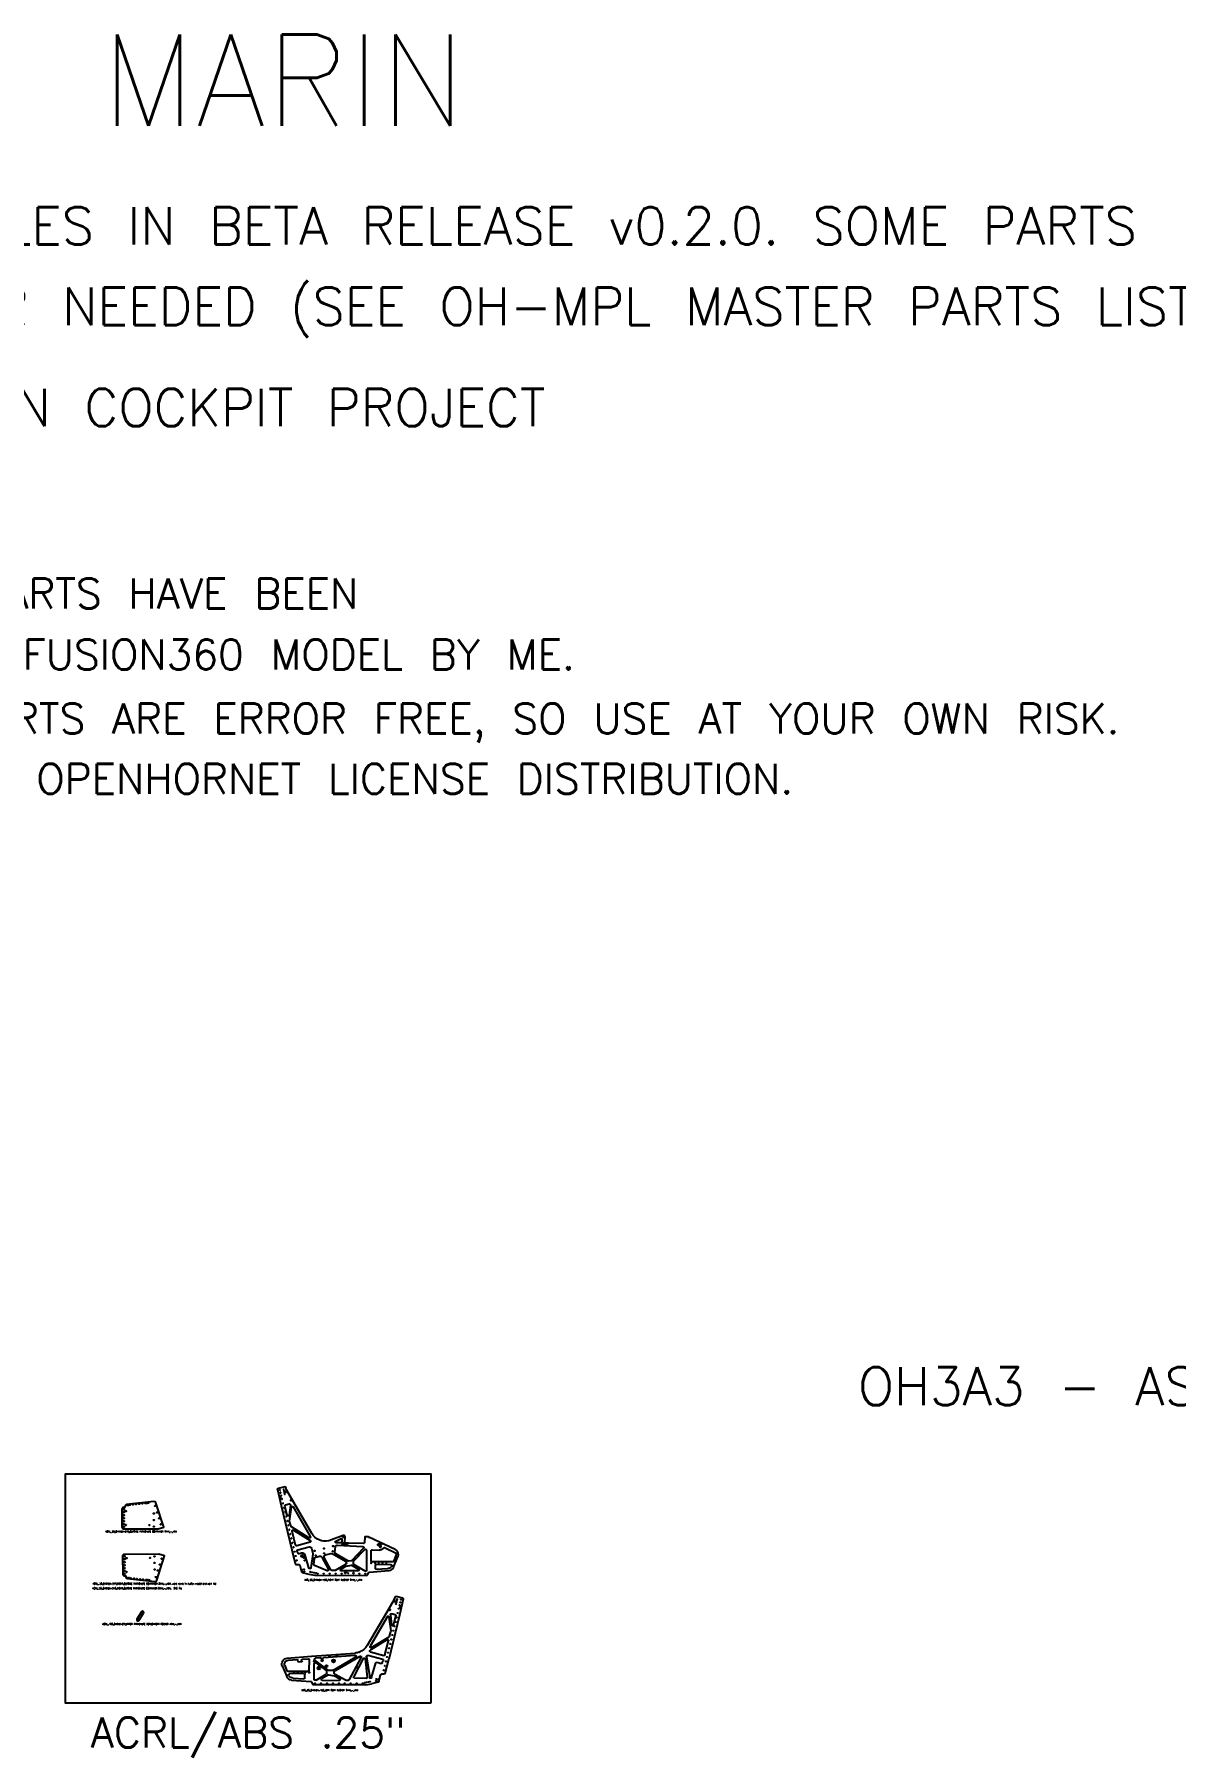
# Model space of a CAD drawing. Header units: inches. Extents: x 109 to 1721, y 29 to 669.
# Drawn here: x 873 to 1172.4, y 32.7 to 484.9 of the extents above; entities that cross this region are included whole.
import ezdxf
from ezdxf.enums import TextEntityAlignment as Align

# ---------------------------------------------------------------- set-up
doc = ezdxf.new("R2010")
doc.units = ezdxf.units.IN
doc.header["$LTSCALE"] = 0.03937
doc.header["$MEASUREMENT"] = 0
doc.layers.add('Cockpit Plans', color=6, linetype='Continuous')
doc.styles.get("Standard").update_dxf_attribs({"font": 'txt.shx'})

msp = doc.modelspace()

# ---------------------------------------------------------------- linework, layer by layer
for p, q in [((936.74, 103.04), (937.74, 98.84)), ((938.63, 103.75), (936.92, 103.34)), ((939.12, 103), (938.93, 103.58)), ((941.06, 99.64), (939.12, 103)), ((945.77, 91.5), (941.06, 99.64)), ((937.74, 98.84), (940.49, 87.25)), ((939.29, 96.29), (938.7, 98.68)), ((938.87, 98.98), (939.8, 99.24)), ((940.12, 98.97), (939.78, 96.32)), ((939.92, 94.73), (940.41, 98.38)), ((940.88, 98.47), (945.34, 90.7)), ((940.31, 93.36), (939.93, 94.62)), ((944.99, 90.37), (940.42, 93.22)), ((941.51, 88.44), (940.6, 92.13)), ((940.98, 92.4), (945.35, 89.68)), ((967.6, 87.29), (960.73, 90.56)), ((945.29, 89.23), (941.82, 88.26)), ((961.32, 84.33), (961.3, 86.97)), ((961.56, 87.22), (963.44, 87.14)), ((964.49, 87.52), (964.72, 87.72)), ((965, 87.76), (967.91, 86.3)), ((967.97, 86.15), (967.18, 84.19)), ((960.88, 81.35), (965.94, 81.75)), ((966.94, 84.03), (961.57, 84.09)), ((962.46, 82.34), (962.46, 83.21)), ((962.72, 83.46), (966.51, 83.33)), ((965.51, 82.23), (962.73, 82.09)), ((966.7, 82.94), (966.65, 82.86)), ((967.2, 82.66), (968.34, 85.35)), ((967.37, 74.18), (965.44, 70.88)), ((967.57, 74.79), (967.39, 74.23)), ((969.58, 74.54), (967.87, 74.95)), ((969.76, 74.24), (968.75, 70.07)), ((965.42, 70.85), (960.32, 62.1)), ((965.6, 69.68), (961.1, 61.91)), ((968.74, 70.03), (965.94, 58.47)), ((966.54, 65.92), (966.06, 69.58)), ((966.36, 70.18), (966.68, 67.51)), ((967.6, 70.18), (966.68, 70.45)), ((967.17, 67.48), (967.78, 69.88)), ((965.47, 63.6), (961.08, 60.89)), ((961.45, 61.57), (966.04, 64.41)), ((964.92, 59.63), (965.84, 63.32)), ((966.14, 64.55), (966.53, 65.82)), ((939.28, 58.81), (945.7, 59.29)), ((945.76, 59.29), (957.16, 60.13)), ((947.99, 58.84), (946.71, 58.75)), ((957.1, 59.5), (948.86, 58.91)), ((951.24, 55.56), (957.25, 59.04)), ((958.37, 59.25), (951.84, 55.46)), ((955.64, 53.16), (958.71, 58.91)), ((960.12, 59.17), (960.94, 53.71)), ((964.35, 58.45), (960.43, 59.44)), ((961.14, 60.43), (964.61, 59.45)), ((938, 56.74), (939.16, 53.96)), ((938.65, 56.85), (939.2, 55.49)), ((939.43, 55.34), (944.83, 55.37)), ((939.51, 58.22), (941.85, 58.4)), ((943.68, 54.75), (939.86, 54.64)), ((942.15, 57.81), (942.03, 57.67)), ((942.12, 58.17), (942.15, 57.81)), ((942.15, 57.81), (943.1, 57.88)), ((943.1, 57.88), (943.08, 58.24)), ((943.1, 57.88), (943.24, 57.77)), ((943.31, 58.51), (944.84, 58.62)), ((943.92, 53.62), (943.93, 54.5)), ((945.08, 55.61), (945.11, 58.37)), ((946.33, 53.26), (946.38, 57.38)), ((950.04, 55.62), (946.57, 58.3)), ((946.77, 57.58), (949.52, 55.55)), ((946.88, 53.04), (949.49, 54.55)), ((948.26, 58.61), (948.29, 58.13)), ((950.03, 54.4), (948.38, 53.45)), ((948.67, 58.14), (948.63, 58.64)), ((949.62, 55.35), (949.62, 54.77)), ((951.1, 55.53), (950.18, 55.57)), ((950.2, 54.43), (951.63, 54.18)), ((951.85, 54.59), (954.55, 53.07)), ((959.25, 58.68), (956.74, 53.98)), ((959.72, 58.6), (960.3, 53.81)), ((961.43, 53.68), (962.56, 57.52)), ((962.87, 57.69), (963.95, 57.39)), ((963.34, 52.64), (963.78, 54.36)), ((964.79, 54.6), (964, 54.55)), ((964.25, 57.52), (964.52, 58.1)), ((965.02, 54.79), (965.94, 58.44)), ((939.67, 54.24), (939.72, 54.17)), ((940.43, 53.05), (945.51, 52.63)), ((940.86, 53.53), (943.66, 53.38)), ((945.71, 52.5), (946.02, 51.9)), ((959.8, 51.77), (946.24, 51.77)), ((946.75, 53.01), (946.57, 53.01)), ((948.5, 52.98), (952.92, 52.93)), ((953.04, 53.4), (951.71, 54.16)), ((954.67, 53.04), (955.42, 53.03)), ((956.95, 53.61), (960.05, 53.53)), ((959.85, 51.77), (961.39, 52.06)), ((963.15, 52.46), (961.39, 52.06))]:
    msp.add_line(p, q)
at = {"color": 0, "linetype": 'ByBlock', "lineweight": -2}
msp.add_lwpolyline([(977.03, 47.09), (977.03, 107.09), (881.03, 107.09), (881.03, 47.09)], close=True, dxfattribs=at)
for points in [[(896.4, 92.72), (905.44, 92.7), (906.9, 93.18), (904.84, 99.56, 0.357408), (904.3, 99.9), (897.15, 99.08, 0.380425), (896.71, 98.59), (896.71, 98.41, -0.414214), (896.64, 98.34), (896.41, 98.34, 0.414214), (895.91, 97.85), (895.9, 93.23, 0.414214)], [(905.61, 86.1), (896.57, 86.01, 0.414214), (896.08, 85.5), (896.13, 80.88, 0.414214), (896.63, 80.39), (896.86, 80.39, -0.414214), (896.93, 80.33), (896.93, 80.15, 0.380425), (897.38, 79.65), (904.54, 78.89, 0.357408), (905.07, 79.24), (907.08, 85.64)], [(942.07, 87.25), (945.06, 88, -0.413875), (945.66, 87.63), (946.01, 86.26, -0.099823), (946.01, 86.06), (945.47, 82.5, -0.803059), (944.98, 82.47), (944, 85.84, 0.41065), (943.08, 86.36), (942.47, 86.19, -0.366258), (942.18, 86.32), (941.91, 86.9, -0.471832)], [(950.76, 81.93), (949.03, 85.21, -0.486755), (949.35, 85.93), (950.75, 86.28, -0.196314), (951.13, 86.23), (954.57, 84.2, -0.580682), (954.56, 83.34), (951.86, 81.83, -0.125522), (951.74, 81.8), (950.98, 81.8, -0.279979)], [(955.2, 84.29), (952.05, 86.13, -0.294718), (951.81, 86.61), (951.95, 87.99, -0.400665), (952.48, 88.44), (959.15, 88.05, -0.638144), (959.31, 87.63), (956.25, 84.4, -0.184452), (956.09, 84.32), (955.35, 84.26, -0.153915)], [(952.05, 89.52), (953.49, 90.15, -0.537445), (953.67, 90.04), (953.67, 89.18, -0.414214), (953.55, 89.05), (952.15, 89.04, -0.816871)], [(954.62, 89.03, -0.099523), (953.96, 88.96, 1), (953.92, 88.58, 0.185647), (955.35, 88.99), (954.71, 89.01, -0.091335)], [(959.73, 81.65), (956.8, 83.36, -0.264684), (956.68, 83.57), (956.67, 84.17, -0.198912), (956.74, 84.35), (959.64, 87.29, -0.668179), (960.07, 87.11), (960.1, 81.87, -0.581423)], [(946.3, 83.34), (946.46, 84.87, -0.314888), (946.84, 85.3), (947.8, 85.54, -0.342685), (948.36, 85.29), (950.11, 82.06, -0.705087), (949.79, 81.71), (946.45, 83.08, -0.333013)], [(956.38, 83.14), (958.03, 82.18, -0.761724), (957.9, 81.71), (953.49, 81.68, -0.77389), (953.36, 82.15), (954.7, 82.9, -0.086903), (954.78, 82.93), (956.21, 83.18, -0.176327)], [(967.62, 73.68, -1), (967.4, 73.68, -1)], [(967.9, 73.03, -1), (967.77, 73.03, -1)], [(968, 73.44, -1), (967.87, 73.44, -1)], [(968.1, 73.84, -1), (967.97, 73.84, -1)], [(968.19, 74.25, -1), (968.07, 74.25, -1)], [(968.84, 72.68, -1), (968.72, 72.68, -1)], [(969.02, 73.4, -1), (968.89, 73.4, -1)], [(969.19, 74.13, -1), (969.07, 74.13, -1)], [(901.59, 70.61, 1), (901.06, 70.94), (899.85, 69.04, 1), (900.38, 68.71)], [(966.31, 71.44, -1), (966.09, 71.44, -1)], [(967.78, 68.31, -1), (967.66, 68.31, -1)], [(968.06, 69.46, -1), (967.94, 69.46, -1)], [(968.34, 70.62, -1), (968.22, 70.62, -1)], [(968.62, 71.77, -1), (968.5, 71.77, -1)], [(969.09, 72.15, -1), (968.87, 72.15, -1)], [(966.67, 63.69, -1), (966.54, 63.69, -1)], [(966.95, 64.85, -1), (966.82, 64.85, -1)], [(967.23, 66, -1), (967.1, 66, -1)], [(967.51, 67.16, -1), (967.38, 67.16, -1)], [(950.25, 59.37, -0.998991), (950.48, 59.37, -0.998991)], [(952.18, 59.51, -0.998991), (952.41, 59.51, -0.998991)], [(965.55, 59.08, -1), (965.42, 59.08, -1)], [(965.83, 60.23, -1), (965.7, 60.23, -1)], [(966.11, 61.39, -1), (965.98, 61.39, -1)], [(966.39, 62.54, -1), (966.26, 62.54, -1)], [(941.14, 55.02, -1), (941.01, 55.02, -1)], [(941.98, 55.02, -0.998891), (942.17, 55.02, -0.998891)], [(943.14, 55.03, -1), (943.01, 55.03, -1)], [(944.14, 55.03, -1), (944.01, 55.03, -1)], [(944.98, 55.04, -1), (945.17, 55.04, -1)], [(946.24, 57.97, -0.998991), (946.48, 57.97, -0.998991)], [(947.93, 56.18, -1), (947.18, 56.18, -1)], [(947.44, 56.18, -0.998991), (947.67, 56.18, -0.998991)], [(948.36, 58.13, -0.998991), (948.6, 58.13, -0.998991)], [(949.86, 56.69, -1), (949.36, 56.69, -1)], [(951.81, 58.04, -1), (951.06, 58.04, -1)], [(951.31, 58.04, -0.998991), (951.55, 58.04, -0.998991)], [(954.36, 57.2, -0.99768), (954.58, 57.2, -0.99768)], [(957.74, 56.31, -1), (957.52, 56.31, -1)], [(960.37, 56.13, -1), (960.15, 56.13, -1)], [(964.71, 55.62, -1), (964.59, 55.62, -1)], [(964.99, 56.77, -1), (964.87, 56.77, -1)], [(965.27, 57.92, -1), (965.15, 57.92, -1)], [(946.68, 52.2, -1), (946.55, 52.2, -1)], [(948.24, 52.2, -1), (948.11, 52.2, -1)], [(949.8, 52.2, -1), (949.67, 52.2, -1)], [(951.36, 52.2, -1), (951.23, 52.2, -1)], [(952.92, 52.2, -1), (952.79, 52.2, -1)], [(954.48, 52.2, -1), (954.35, 52.2, -1)], [(956.04, 52.2, -1), (955.91, 52.2, -1)], [(957.6, 52.2, -1), (957.47, 52.2, -1)], [(959.16, 52.2, -1), (959.03, 52.2, -1)], [(959.64, 52.31, -1), (959.52, 52.31, -1)], [(960.13, 52.42, -1), (960.01, 52.42, -1)], [(960.62, 52.53, -1), (960.49, 52.53, -1)], [(961.11, 52.63, -1), (960.98, 52.63, -1)], [(962.67, 52.79, -1), (962.55, 52.79, -1)], [(962.76, 53.28, -1), (962.64, 53.28, -1)], [(963.16, 52.7, -1), (963.04, 52.7, -1)], [(963.26, 53.19, -1), (963.13, 53.19, -1)]]:
    msp.add_lwpolyline(points, format="xyb", close=True)
for points in [[(960.65, 90.58), (960.65, 90.58, 0.0128), (960.64, 90.58), (959.65, 90.62), (959.59, 89.1, -0.414214), (959.34, 88.86), (955.35, 88.99, -0.185647), (953.92, 88.58, -1), (953.96, 88.96, 0.099523), (954.62, 89.03, -0.305831), (954.46, 89.26), (954.48, 90.63, 0.533232), (953.97, 90.99), (950.96, 89.8), (950.18, 89.61)], [(940.49, 87.25), (941.39, 83.59, 0.325129), (941.62, 83.4), (942.41, 83.35, -0.324972), (942.63, 83.16), (943.06, 81.44, 0.28351), (943.25, 81.25), (945.01, 80.85), (946.55, 80.55, 0.047001), (946.6, 80.55), (960.16, 80.49, 0.278978), (960.38, 80.62), (960.7, 81.22, -0.085671), (960.77, 81.32)]]:
    msp.add_lwpolyline(points, format="xyb")
for centre, radius in [((902.06, 99.44), 0.0625), ((902.47, 99.48), 0.0968), ((902.87, 99.53), 0.0625), ((896.41, 96.3), 0.125), ((896.41, 95.53), 0.125), ((896.41, 97.84), 0.125), ((896.41, 97.07), 0.125), ((896.95, 97.34), 0.0967), ((897.22, 98.88), 0.0625), ((897.62, 98.93), 0.0968), ((898.03, 98.97), 0.0625), ((898.83, 99.06), 0.0625), ((899.64, 99.16), 0.0625), ((900.45, 99.25), 0.0625), ((901.26, 99.34), 0.0625), ((904.29, 96.74), 0.0968), ((904.29, 95.03), 0.0968), ((904.61, 98.73), 0.0968), ((905.16, 97.02), 0.0968), ((905.66, 95.47), 0.0968), ((896.41, 94.76), 0.125), ((896.4, 93.99), 0.125), ((896.4, 93.22), 0.125), ((896.95, 93.72), 0.0968), ((903.13, 93.71), 0.0968), ((904.29, 93.31), 0.0968), ((906.16, 93.91), 0.0968), ((954.11, 90.64), 0.156), ((954.11, 90.64), 0.156), ((941.22, 86.73), 0.0625), ((941.22, 86.73), 0.0625), ((943.28, 85.63), 0.313), ((943.28, 85.63), 0.313), ((946.48, 86.95), 0.076), ((946.48, 86.95), 0.076), ((948.92, 87.56), 0.076), ((948.92, 87.56), 0.076), ((949, 86.29), 0.076), ((949, 86.29), 0.076), ((951.23, 86.85), 0.076), ((951.23, 86.85), 0.076), ((951.36, 88.17), 0.076), ((951.36, 88.17), 0.076), ((951.96, 85.96), 0.111), ((951.96, 85.96), 0.111), ((953.93, 88.77), 0.094), ((953.93, 88.77), 0.094), ((954.59, 88.83), 0.094), ((954.59, 88.83), 0.094), ((957.94, 85.87), 0.111), ((957.94, 85.87), 0.111), ((896.58, 85.51), 0.125), ((896.59, 84.74), 0.125), ((896.6, 83.97), 0.125), ((896.6, 83.2), 0.125), ((896.61, 82.43), 0.125), ((896.62, 81.66), 0.125), ((897.13, 85.01), 0.0968), ((897.17, 81.39), 0.0967), ((903.31, 85.08), 0.0968), ((904.47, 85.49), 0.0968), ((904.48, 83.77), 0.0968), ((904.5, 82.06), 0.0968), ((905.37, 81.78), 0.0968), ((905.86, 83.33), 0.0968), ((906.35, 84.9), 0.0968), ((941.49, 85.57), 0.0625), ((941.49, 85.57), 0.0625), ((941.77, 84.42), 0.0625), ((941.77, 84.42), 0.0625), ((943.21, 81.99), 0.0625), ((943.21, 81.99), 0.0625), ((943.3, 81.5), 0.0625), ((943.71, 85.07), 0.0645), ((943.71, 85.07), 0.0645), ((943.7, 82.08), 0.0625), ((943.7, 82.08), 0.0625), ((943.79, 81.59), 0.0625), ((943.79, 81.59), 0.0625), ((943.86, 84.42), 0.0645), ((943.86, 84.42), 0.0645), ((945.36, 81.42), 0.0625), ((945.36, 81.42), 0.0625), ((946.15, 84.91), 0.111), ((946.15, 84.91), 0.111), ((946.78, 85.74), 0.076), ((946.78, 85.74), 0.076), ((948.79, 85.08), 0.111), ((948.79, 85.08), 0.111), ((896.63, 80.89), 0.125), ((897.44, 79.86), 0.0625), ((897.85, 79.82), 0.0968), ((898.25, 79.77), 0.0625), ((899.06, 79.69), 0.0625), ((899.87, 79.6), 0.0625), ((900.68, 79.51), 0.0625), ((901.48, 79.43), 0.0625), ((902.29, 79.34), 0.0625), ((902.7, 79.3), 0.0968), ((903.1, 79.26), 0.0625), ((904.83, 80.07), 0.0968), ((945.84, 81.31), 0.0625), ((945.84, 81.31), 0.0625), ((946.33, 81.2), 0.0625), ((946.33, 81.2), 0.0625), ((946.82, 81.09), 0.0625), ((946.82, 81.09), 0.0625), ((947.31, 80.98), 0.0625), ((947.31, 80.98), 0.0625), ((948.87, 80.97), 0.0625), ((948.87, 80.97), 0.0625), ((950.43, 80.97), 0.0625), ((950.43, 80.97), 0.0625), ((951.99, 80.96), 0.0625), ((951.99, 80.96), 0.0625), ((953.55, 80.95), 0.0625), ((953.55, 80.95), 0.0625), ((954.5, 81.14), 0.125), ((954.5, 81.14), 0.125), ((954.99, 81.27), 0.0365), ((954.99, 81.27), 0.0365), ((955.32, 81.08), 0.0365), ((955.32, 81.08), 0.0365), ((956.69, 81.1), 0.156), ((956.69, 81.1), 0.156), ((958.23, 80.93), 0.0625), ((958.23, 80.93), 0.0625), ((959.79, 80.93), 0.0625), ((959.79, 80.93), 0.0625), ((900.12, 68.87), 0.172), ((901.32, 70.77), 0.172)]:
    msp.add_circle(centre, radius)
at = {"extrusion": (0, 0, -1)}
for centre, radius, start, end in [((-967.15, 74.31), 0.25, 197.9179, 210.277), ((-967.81, 74.71), 0.25, 17.9174, 103.602), ((-969.52, 74.3), 0.25, 103.6023, 193.6086), ((-965.81, 69.55), 0.25, 30.0656, 172.5971), ((-966.61, 70.21), 0.25, 353.1868, 106.0558), ((-967.54, 69.94), 0.25, 106.0554, 194.1589), ((-965.6, 63.38), 0.25, 58.3236, 194.0709), ((-965.91, 64.62), 0.25, 196.8485, 238.2642), ((-966.29, 65.89), 0.25, 172.5968, 196.8479), ((-966.93, 67.54), 0.25, 194.1596, 353.1862), ((-939.39, 57.31), 1.5, 337.2874, 85.7708), ((-948.01, 58.59), 0.25, 85.8748, 175.8748), ((-948.88, 58.66), 0.25, 355.8748, 85.875), ((-957.12, 59.25), 0.25, 85.8744, 239.9678), ((-956.86, 64.12), 4, 250.2391, 265.7708), ((-956.86, 64.12), 4, 210.2764, 249.2447), ((-958.49, 59.03), 0.25, 59.8555, 208.102), ((-959.47, 58.57), 0.25, 28.1023, 173.0238), ((-960.37, 59.2), 0.25, 351.4808, 104.2168), ((-961.21, 60.67), 0.25, 285.924, 58.3233), ((-961.32, 61.79), 0.25, 238.2641, 30.0653), ((-964.68, 59.69), 0.25, 194.0711, 285.9238), ((-939.58, 57.22), 1, 338.0712, 85.6443), ((-939.43, 55.59), 0.25, 269.6859, 338.0711), ((-939.87, 54.39), 0.25, 324.8289, 88.2846), ((-941.87, 58.15), 0.25, 85.6444, 175.6444), ((-943.32, 58.26), 0.25, 355.6444, 85.6444), ((-943.68, 54.5), 0.25, 88.2845, 180.6665), ((-944.83, 55.62), 0.25, 180.6665, 269.6856), ((-944.86, 58.37), 0.25, 85.6445, 180.6665), ((-946.63, 57.38), 0.25, 0.6664, 126.419), ((-946.72, 58.5), 0.25, 307.6671, 85.8749), ((-948.48, 58.13), 0.187, 175.8748, 0.6664), ((-949.37, 54.77), 0.25, 179.9677, 239.9677), ((-949.37, 55.35), 0.25, 126.4189, 179.9678), ((-950.15, 54.19), 0.25, 59.8561, 99.856), ((-950.2, 55.82), 0.25, 272.6671, 307.6671), ((-951.11, 55.78), 0.25, 239.9677, 272.6672), ((-952.09, 55.02), 0.5, 299.2843, 59.8561), ((-962.8, 57.45), 0.25, 16.4148, 105.7168), ((-964.02, 54.3), 0.25, 14.1534, 86.1644), ((-964.02, 57.63), 0.25, 205.2542, 285.7172), ((-964.29, 58.21), 0.25, 104.2167, 205.2543), ((-964.77, 54.85), 0.25, 194.1209, 266.164), ((-940.55, 54.54), 1.5, 274.6354, 337.2874), ((-940.95, 55.03), 1.5, 273.1711, 324.8289), ((-943.67, 53.63), 0.25, 180.6662, 273.1711), ((-945.49, 52.38), 0.25, 94.6352, 122.6999), ((-945.48, 52.38), 0.25, 141.0558, 152.3516), ((-946.24, 52.02), 0.25, 270, 332.3518), ((-946.58, 53.26), 0.25, 270.6664, 0.6664), ((-946.75, 53.26), 0.25, 239.9678, 270.6663), ((-948.51, 53.23), 0.25, 270.6666, 59.8561), ((-951.59, 53.94), 0.25, 99.8561, 119.7228), ((-952.92, 53.18), 0.25, 119.7228, 270.6664), ((-954.67, 53.29), 0.25, 270.6663, 299.2843), ((-955.42, 53.28), 0.25, 208.1019, 270.6662), ((-956.96, 53.86), 0.25, 271.5074, 28.1021), ((-959.8, 52.02), 0.25, 259.2362, 269.9998), ((-960.06, 53.78), 0.25, 173.0239, 271.5078), ((-961.19, 53.75), 0.25, 196.4156, 351.4801), ((-963.1, 52.7), 0.25, 194.1534, 257.4677)]:
    msp.add_arc(centre, radius, start, end, dxfattribs=at)
for centre, major_axis, ratio, start_param, end_param in [((936.98, 103.1), (-0.059, 0.243), 1, 4.716809, 6.287723), ((938.69, 103.51), (-0.059, 0.243), 1, 0.004537, 1.500016), ((938.94, 98.74), (-0.243, -0.059), 0.998049, 6.27995, 7.817645), ((939.54, 96.35), (0.243, 0.059), 0.998049, 0.362797, 3.138358), ((939.87, 99), (0.243, 0.059), 0.998049, 4.676053, 6.645983), ((940.66, 98.35), (-0.243, -0.059), 0.998049, 0.373085, 2.860743), ((940.17, 94.7), (-0.243, -0.059), 0.998049, 6.233007, 6.656271), ((940.55, 93.43), (-0.243, -0.059), 0.998049, 5.510165, 6.233007), ((940.85, 92.19), (-0.243, -0.059), 0.998049, 6.281485, 8.650729), ((945.12, 90.58), (0.243, 0.059), 0.998049, 6.002336, 8.651757), ((949.23, 93.5), (-0.95, 3.89), 0.999987, 3.141593, 4.427851), ((960.62, 90.33), (-0.002, 0.25), 0.995396, 0.139588, 0.449836), ((941.75, 88.5), (-0.243, -0.059), 0.998049, 4.678348, 6.281485), ((945.22, 89.47), (0.243, 0.059), 0.998049, 5.509137, 7.819941), ((961.55, 86.97), (-0.002, 0.25), 0.995396, 4.712389, 6.33269), ((963.24, 88.53), (0.001, -0.187), 0.995396, 5.482032, 8.623625), ((963.23, 88.53), (0.001, -0.187), 0.995396, 5.482032, 8.623625), ((963.73, 88.06), (-0.006, 0.875), 0.995396, 5.482032, 6.551156), ((963.73, 88.06), (-0.006, 0.875), 0.995396, 5.482032, 6.551156), ((963.24, 88.53), (0.0007, -0.094), 0.995396, 5.482032, 8.623625), ((963.24, 88.53), (0.0007, -0.094), 0.995396, 5.482032, 8.623625), ((963.24, 88.53), (-0.0007, 0.094), 0.995396, 5.482032, 8.623625), ((963.24, 88.53), (-0.0007, 0.094), 0.995396, 5.482032, 8.623625), ((963.73, 88.06), (-0.004, 0.5), 0.995396, 5.482032, 6.551156), ((963.73, 88.06), (-0.004, 0.5), 0.995396, 5.482032, 6.551156), ((963.5, 88.64), (0.01, -1.5), 0.995396, 5.565717, 6.33269), ((963.91, 88.72), (-0.0007, 0.094), 0.995396, 3.409563, 6.551156), ((963.91, 88.72), (-0.0007, 0.094), 0.995396, 3.409563, 6.551156), ((963.91, 88.72), (0.001, -0.187), 0.995396, 3.409563, 6.551156), ((963.91, 88.72), (0.001, -0.187), 0.995396, 3.409563, 6.551156), ((963.91, 88.72), (0.0007, -0.094), 0.995396, 3.409563, 6.551156), ((963.91, 88.72), (0.0007, -0.094), 0.995396, 3.409563, 6.551156), ((964.89, 87.54), (-0.002, 0.25), 0.995396, 5.565717, 6.752243), ((966.96, 85.93), (0.01, -1.5), 0.995396, 3.591429, 5.120431), ((967.85, 86.19), (0.001, -0.125), 0.995396, 3.610651, 5.106752), ((961.57, 84.34), (0.002, -0.25), 0.995396, 0.01712, 1.570796), ((962.71, 83.21), (-0.002, 0.25), 0.995396, 4.712389, 6.324758), ((962.71, 82.34), (0.002, -0.25), 0.995396, 6.239471, 7.853982), ((965.43, 83.73), (0.01, -1.5), 0.995396, 5.337873, 6.239471), ((965.83, 83.24), (0.01, -1.5), 0.995396, 5.120431, 6.213915), ((966.5, 83.08), (-0.002, 0.25), 0.995396, 0.041573, 2.19628), ((966.94, 84.28), (0.002, -0.25), 0.995396, 5.106752, 6.300305), ((960.9, 81.11), (-0.002, 0.25), 0.995396, 5.724096, 6.213915)]:
    msp.add_ellipse(centre, major_axis=major_axis, ratio=ratio, start_param=start_param, end_param=end_param, dxfattribs=at)
for centre, major_axis, ratio in [((937.37, 102.93), (-0.0147, 0.0607), 1), ((937.37, 102.93), (-0.0147, 0.0607), 1), ((937.51, 100.95), (-0.026, 0.107), 1), ((937.51, 100.95), (-0.026, 0.107), 1), ((937.54, 102.21), (-0.0147, 0.0607), 1), ((937.54, 102.21), (-0.0147, 0.0607), 1), ((937.71, 101.48), (-0.0147, 0.0607), 1), ((937.71, 101.48), (-0.0147, 0.0607), 1), ((937.93, 100.57), (-0.0147, 0.0607), 1), ((937.93, 100.57), (-0.0147, 0.0607), 1), ((938.2, 99.42), (-0.0147, 0.0607), 1), ((938.2, 99.42), (-0.0147, 0.0607), 1), ((938.37, 103.04), (-0.0147, 0.0607), 1), ((938.37, 103.04), (-0.0147, 0.0607), 1), ((938.46, 102.64), (-0.0147, 0.0607), 1), ((938.46, 102.64), (-0.0147, 0.0607), 1), ((938.56, 102.23), (-0.0147, 0.0607), 1), ((938.56, 102.23), (-0.0147, 0.0607), 1), ((938.66, 101.83), (-0.0147, 0.0607), 1), ((938.66, 101.83), (-0.0147, 0.0607), 1), ((938.98, 102.48), (-0.026, 0.107), 1), ((938.98, 102.48), (-0.026, 0.107), 1), ((940.29, 100.22), (-0.026, 0.107), 1), ((940.29, 100.22), (-0.026, 0.107), 1), ((938.47, 98.27), (-0.0607, -0.0148), 0.998049), ((938.47, 98.27), (-0.0607, -0.0148), 0.998049), ((938.75, 97.12), (-0.0607, -0.0148), 0.998049), ((938.75, 97.12), (-0.0607, -0.0148), 0.998049), ((939.02, 95.96), (-0.0607, -0.0148), 0.998049), ((939.02, 95.96), (-0.0607, -0.0148), 0.998049), ((939.3, 94.81), (-0.0607, -0.0148), 0.998049), ((939.3, 94.81), (-0.0607, -0.0148), 0.998049), ((939.57, 93.66), (-0.0607, -0.0148), 0.998049), ((939.57, 93.66), (-0.0607, -0.0148), 0.998049), ((939.84, 92.5), (-0.0607, -0.0148), 0.998049), ((939.84, 92.5), (-0.0607, -0.0148), 0.998049), ((940.12, 91.35), (-0.0607, -0.0148), 0.998049), ((940.12, 91.35), (-0.0607, -0.0148), 0.998049), ((940.39, 90.2), (-0.0607, -0.0148), 0.998049), ((940.39, 90.2), (-0.0607, -0.0148), 0.998049), ((940.67, 89.04), (-0.0607, -0.0148), 0.998049), ((940.67, 89.04), (-0.0607, -0.0148), 0.998049), ((940.94, 87.89), (-0.0607, -0.0148), 0.998049), ((940.94, 87.89), (-0.0607, -0.0148), 0.998049), ((963.73, 88.06), (-0.002, 0.234), 0.995396), ((963.73, 88.06), (-0.002, 0.234), 0.995396), ((961.32, 83.76), (-0.0007, 0.0967), 0.995396), ((961.32, 83.76), (-0.0007, 0.0967), 0.995396), ((962.32, 83.75), (-0.0005, 0.0625), 0.995396), ((962.32, 83.75), (-0.0005, 0.0625), 0.995396), ((963.32, 83.74), (-0.0005, 0.0625), 0.995396), ((963.32, 83.74), (-0.0005, 0.0625), 0.995396), ((964.31, 83.73), (-0.0007, 0.0967), 0.995396), ((964.31, 83.73), (-0.0007, 0.0967), 0.995396), ((965.31, 83.72), (-0.0005, 0.0625), 0.995396), ((965.31, 83.72), (-0.0005, 0.0625), 0.995396)]:
    msp.add_ellipse(centre, major_axis=major_axis, ratio=ratio, dxfattribs=at)
for points, degree in [([(965.42, 70.85), (965.43, 70.86), (965.44, 70.87), (965.44, 70.88)], 3), ([(968.75, 70.07), (968.75, 70.06), (968.75, 70.05), (968.74, 70.03)], 3), ([(945.7, 59.29), (945.72, 59.29), (945.74, 59.29), (945.76, 59.29)], 3), ([(958.22, 60.36), (958.24, 60.37), (958.26, 60.37), (958.28, 60.38)], 3), ([(948.19, 58.13), (948.18, 58.13), (948.17, 58.13), (948.17, 58.12)], 3), ([(948.21, 58.13), (948.21, 58.13), (948.2, 58.13), (948.19, 58.13)], 3), ([(948.23, 58.13), (948.22, 58.13), (948.22, 58.13), (948.21, 58.13)], 3), ([(948.24, 58.13), (948.23, 58.13), (948.23, 58.13), (948.23, 58.13)], 3), ([(948.26, 58.13), (948.25, 58.13), (948.24, 58.13), (948.24, 58.13)], 3), ([(948.27, 58.13), (948.27, 58.13), (948.26, 58.13), (948.26, 58.13)], 3), ([(948.28, 58.13), (948.28, 58.13), (948.28, 58.13), (948.27, 58.13)], 3), ([(948.29, 58.13), (948.29, 58.13), (948.28, 58.13), (948.28, 58.13)], 3), ([(948.29, 58.13), (948.29, 58.13), (948.29, 58.13)], 2), ([(948.29, 58.13), (948.29, 58.13), (948.29, 58.13), (948.29, 58.13)], 3), ([(965.94, 58.47), (965.94, 58.46), (965.94, 58.45), (965.94, 58.44)], 3), ([(945.68, 52.54), (945.66, 52.57), (945.64, 52.58), (945.62, 52.6)], 3)]:
    msp.add_open_spline(points, degree=degree)

# ---------------------------------------------------------------- texts
at = {"color": 0}
msp.add_text('OH3A3 - ASSY, FLIGHT CONTROL STICK', height=10, dxfattribs=at).set_placement((1089.09, 125.14))
for s, height, p in [('ACRL_.25_OH3A2A-215_OUTSIDE PARACHUTE CONTAINER SKIN_-_V94', 0.3937, (891.6, 91.83)), ('ACRL_.25_OH3A2A-218_RIGHT_OUTSIDE PARACHUTE CONTAINER SKIN_-_V94,  SVG file', 0.3937, (888.23, 76.91)), ('ACRL_.25_OH3A2A-217_RIGHT_OUTSIDE PARACHUTE CONTAINER SKIN_-_V94, part name in fusion model and part list', 0.3937, (888.3, 78.13)), ('ABS_.25_OH3A2A-125_RIGHT SEAT BUCKET SKIN_-_V94', 0.3937, (943.82, 79.13)), ('ACRL_.188_OH3A2-27_UPPER PARACHUTE DEPLOYMENT ROCKET ARM_-_V94', 0.3937, (890.8, 67.53)), ('ABS_.25_OH3A2A-126_LEFT SEAT BUCKET SKIN_-_V94', 0.3937, (943.06, 50.17)), ('ACRL/ABS .25"', 7.874, (887.74, 35.33))]:
    msp.add_text(s, height=height).set_placement(p)
at = {"layer": 'Cockpit Plans', "color": 4, "linetype": 'ByBlock'}
for s, height, p in [('VERSION 8 03 2024 - J. MARIN', 24, (708.58, 460.89)), ('DESCRIPTION: THE PARTS CONTAINED IN THIS FILE CORRESPOND TO THE SVG FILES IN BETA RELEASE v0.2.0. SOME PARTS', 9.84252, (737.79, 429.76)), ('IN THE SHEETS ARE DUPLICATED ACCORDING TO THE NUMBER NEEDED (SEE OH-MPL MASTER PARTS LISTS FILE)', 9.8425, (835.87, 408.64)), ('PURPOSE: FACILITATE CNC PROCESSING AND CUTTING FOR MY OWN COCKPIT PROJECT', 9.8425, (710.54, 382.07)), ('DISCLAIMER: THIS IS NOT AN OFFICIAL OPENHORNET DISTRIBUTION. ALL THE PARTS HAVE BEEN ', 7.874, (700.86, 334.28)), ('CONVERTED FROM THE SVG FILES AND/OR EXPORTED FROM THE FUSION360 MODEL BY ME.', 7.874, (760.74, 318.22)), ("ALTHOUGH I TRIED MY BEST I CAN'T GUARANTEE THAT THE PARTS ARE ERROR FREE, SO USE AT YOUR OWN RISK.", 7.874, (840.61, 301.45)), ('YOU CAN USE OR SHARE THIS FILE UNDER THE TERMS OF THE OPENHORNET LICENSE DISTRIBUTION.', 7.874, (793.3, 285.63))]:
    msp.add_text(s, height=height, dxfattribs=at).set_placement(p, align=Align.CENTER)

doc.saveas('drawing.dxf')
